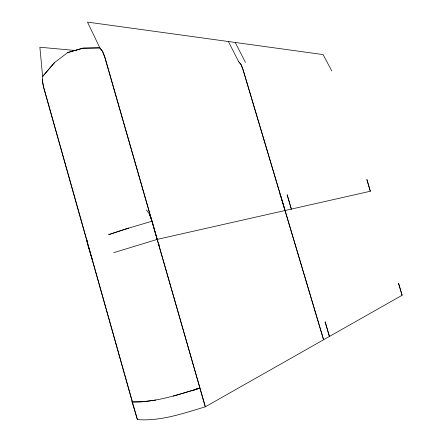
<?xml version="1.0" encoding="UTF-8"?>
<svg xmlns="http://www.w3.org/2000/svg" width="442" height="442" viewBox="0 0 442 442"><rect width="100%" height="100%" fill="white"/><g stroke="black" fill="none" stroke-linecap="round" stroke-linejoin="round"><path stroke-width="0.66" d="M398.557 283.731L398.573 283.267L402.093 295.262L205.315 406.817C183.297 413.369 160.75 421.386 137.407 419.596L131.898 401.469L132.445 401.883M42.653 79.228L42.548 81.284L43.719 87.328L137.407 419.596M325.141 322.334L325.207 321.748L329.389 336.478M287.145 195.231L287.234 194.718L291.311 209.099M54.57 62.576L42.625 76.483L42.382 81.278L43.554 87.323L132.302 401.955L141.86 401.85L155.733 400.082M193.121 390.579L197.408 388.347M108.644 234.647L125.534 229.039L151.938 221.238M108.749 234.608L128.804 228.089M113.754 252.653L157.164 239.404L370.308 191.253L366.86 179.496L370.341 191.248M173.214 396.131L199.95 388.17C177.971 394.678 155.661 402.513 132.418 401.9M67.654 52.587L82.886 48.189L99.864 47.88L102.649 51.399L104.92 57.245L205.315 406.817L104.76 57.233L102.489 51.383L99.71 47.863L82.936 48.161L67.753 52.537L54.421 62.654L42.625 76.483L39.879 47.233L76.278 50.576M158.286 245.211L159.623 244.896M146.44 209.9L149.186 213.762L151.534 219.84M238.686 61.692L240.929 64.444L242.796 69.007L323.588 339.765L242.89 69.018L241.023 64.455L238.686 61.692L228.392 41.526M87.72 243.321L87.151 242.818L92.56 260.598M331.793 70.963L323.108 54.581L87.483 22.1L99.864 47.88M235.243 42.465L245.426 62.366M280.112 194.171L280.593 195.347M280.024 194.187L280.499 195.364M149.567 214.342L150.274 216.166M150.744 217.381L151.683 219.812M398.596 283.709L402.121 295.245M287.217 195.22L291.361 209.088M325.202 322.301L329.434 336.45M280.769 195.955L285.024 210.519M151.904 220.597L157.164 239.404M87.107 240.763L87.345 241.989M86.593 238.956L87.19 242.023"/></g></svg>
